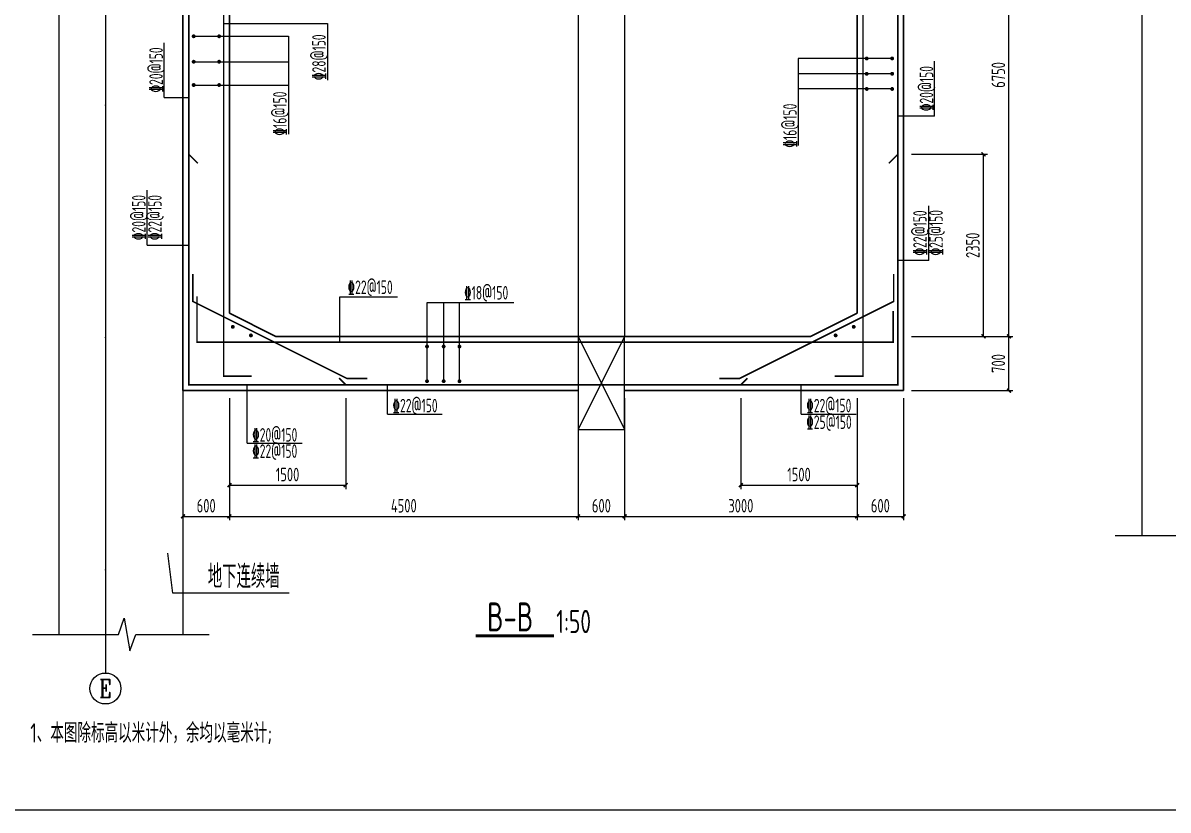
# Model space of a CAD drawing. Header units: millimetres. Extents: x -897614 to 191467, y -439928 to 101803.
# Drawn here: x -318603 to -303825, y -243087 to -232924 of the extents above; entities that cross this region are included whole.
import ezdxf
from ezdxf.enums import TextEntityAlignment as Align

# ---------------------------------------------------------------- set-up
doc = ezdxf.new("R2010")
doc.units = ezdxf.units.MM
doc.header["$LTSCALE"] = 1000
doc.linetypes.add('ACAD_ISO04W100', pattern=[30, 24, -3, 0, -3])
doc.linetypes.add('DASHED', pattern=[19.05, 12.7, -6.35])
for name, color, linetype in [('AXIS', 3, 'Continuous'), ('COLUMN', 2, 'Continuous'), ('DIM_LEAD', 3, 'Continuous'), ('DIM_SYMB', 3, 'Continuous'), ('JG_TEXT', 7, 'Continuous'), ('PUB_TEXT', 7, 'Continuous'), ('REIN', 1, 'Continuous'), ('TEXT(水平)', 7, 'Continuous')]:
    doc.layers.add(name, color=color, linetype=linetype)
for name, color, linetype, lineweight in [('AXIS_TEXT', 7, 'Continuous', 18), ('Beam', 4, 'DASHED', 25), ('DOTE', 8, 'ACAD_ISO04W100', 9), ('WALL', 6, 'Continuous', 30)]:
    doc.layers.add(name, color=color, linetype=linetype, lineweight=lineweight)
doc.layers.add('DY', color=1, linetype='Continuous', plot=False)
doc.styles.add('_TCH_AXIS', font='COMPLEX', dxfattribs={"bigfont": 'GBCBIG'})
doc.styles.add('COMPLEX', font='COMPLEX')
doc.styles.add('TSSD', font='tssdeng.shx', dxfattribs={"width": 0.7, "bigfont": 'tssdchn.shx'})
doc.styles.add('TSSD_Rein', font='tssdeng.shx', dxfattribs={"width": 0.75, "bigfont": 'hztxt.shx'})
doc.dimstyles.new('TSD', dxfattribs={"dimtxt": 350, "dimasz": 100, "dimexe": 100, "dimexo": 200, "dimgap": 100, "dimtad": 1, "dimdec": 0, "dimzin": 0, "dimdsep": 46, "dimtxsty": 'TSSD', "dimblk": 'ARCHTICK', "dimcen": 0.09, "dimclrt": 7, "dimazin": 2, "dimtfac": 1, "dimtdec": 0, "dimtix": 1, "dimtmove": 2, "dimatfit": 3, "dimfxl": 0, "dimtolj": 1, "dimtzin": 0, "dimarcsym": 0})

# ---------------------------------------------------------------- blocks, each defined once
blk = doc.blocks.new('A$C28A31710')
at = {"color": 5}
for p, q in [((441, 11301, 0), (441, -1834, 0)), ((1041, 11301, 0), (1041, -1834, 0)), ((2041, 11301, 0), (2041, -1834, 0))]:
    blk.add_line(p, q, dxfattribs=at)
for points in [[(100, 11301), (1207, 11301), (1282, 11511), (1356, 11091), (1432, 11301), (2378, 11301)], [(100, -1834), (1207, -1834), (1282, -1624), (1356, -2044), (1432, -1834), (2378, -1834)]]:
    blk.add_lwpolyline(points, dxfattribs=at)
blk = doc.blocks.new('_ArchTick')
at = {"color": 0, "linetype": 'ByBlock', "const_width": 0.4}
blk.add_lwpolyline([(-0.5, -0.5), (0.5, 0.5)], dxfattribs=at)
blk = doc.blocks.new('*D1080')
at = {"layer": 'Defpoints', "color": 0, "transparency": 16777216}
for p in [(-316538, -237671), (-315938, -237671), (-315938, -239295)]:
    blk.add_point(p, dxfattribs=at)
at = {"layer": 'DIM_LEAD', "color": 0, "lineweight": -2, "transparency": 16777216}
for p, q in [((-316538, -237771), (-316538, -239345)), ((-315938, -237771), (-315938, -239345)), ((-316538, -239295), (-315938, -239295))]:
    blk.add_line(p, q, dxfattribs=at)
at = {"layer": 'DIM_LEAD', "color": 0, "lineweight": -2, "transparency": 16777216, "xscale": 50, "yscale": 50, "zscale": 50, "rotation": 180}
blk.add_blockref('_ArchTick', (-316538, -239295), dxfattribs=at)
at = {"layer": 'DIM_LEAD', "color": 0, "lineweight": -2, "transparency": 16777216, "xscale": 50, "yscale": 50, "zscale": 50}
blk.add_blockref('_ArchTick', (-315938, -239295), dxfattribs=at)
at = {"layer": 'DIM_LEAD', "color": 7, "transparency": 16777216, "insert": (-316238, -239158), "char_height": 175, "attachment_point": 5, "style": 'TSSD'}
blk.add_mtext('\\A1;600', dxfattribs=at)
blk = doc.blocks.new('*D1081')
at = {"layer": 'Defpoints', "color": 0, "transparency": 16777216}
for p in [(-315938, -237671), (-311438, -237671), (-311438, -239295)]:
    blk.add_point(p, dxfattribs=at)
at = {"layer": 'DIM_LEAD', "color": 0, "lineweight": -2, "transparency": 16777216}
for p, q in [((-315938, -237771), (-315938, -239345)), ((-311438, -237771), (-311438, -239345)), ((-315938, -239295), (-311438, -239295))]:
    blk.add_line(p, q, dxfattribs=at)
at = {"layer": 'DIM_LEAD', "color": 0, "lineweight": -2, "transparency": 16777216, "xscale": 50, "yscale": 50, "zscale": 50, "rotation": 180}
blk.add_blockref('_ArchTick', (-315938, -239295), dxfattribs=at)
at = {"layer": 'DIM_LEAD', "color": 0, "lineweight": -2, "transparency": 16777216, "xscale": 50, "yscale": 50, "zscale": 50}
blk.add_blockref('_ArchTick', (-311438, -239295), dxfattribs=at)
at = {"layer": 'DIM_LEAD', "color": 7, "transparency": 16777216, "insert": (-313688, -239158), "char_height": 175, "attachment_point": 5, "style": 'TSSD'}
blk.add_mtext('\\A1;4500', dxfattribs=at)
blk = doc.blocks.new('*D1082')
at = {"layer": 'Defpoints', "color": 0, "transparency": 16777216}
for p in [(-311438, -237671), (-310838, -237671), (-310838, -239295)]:
    blk.add_point(p, dxfattribs=at)
at = {"layer": 'DIM_LEAD', "color": 0, "lineweight": -2, "transparency": 16777216}
for p, q in [((-311438, -237771), (-311438, -239345)), ((-310838, -237771), (-310838, -239345)), ((-311438, -239295), (-310838, -239295))]:
    blk.add_line(p, q, dxfattribs=at)
at = {"layer": 'DIM_LEAD', "color": 0, "lineweight": -2, "transparency": 16777216, "xscale": 50, "yscale": 50, "zscale": 50, "rotation": 180}
blk.add_blockref('_ArchTick', (-311438, -239295), dxfattribs=at)
at = {"layer": 'DIM_LEAD', "color": 0, "lineweight": -2, "transparency": 16777216, "xscale": 50, "yscale": 50, "zscale": 50}
blk.add_blockref('_ArchTick', (-310838, -239295), dxfattribs=at)
at = {"layer": 'DIM_LEAD', "color": 7, "transparency": 16777216, "insert": (-311138, -239158), "char_height": 175, "attachment_point": 5, "style": 'TSSD'}
blk.add_mtext('\\A1;600', dxfattribs=at)
blk = doc.blocks.new('*D1083')
at = {"layer": 'Defpoints', "color": 0, "transparency": 16777216}
for p in [(-310838, -237671), (-307838, -237671, 0), (-307838, -239295)]:
    blk.add_point(p, dxfattribs=at)
at = {"layer": 'DIM_LEAD', "color": 0, "lineweight": -2, "transparency": 16777216}
for p, q in [((-310838, -237771), (-310838, -239345)), ((-307838, -237771), (-307838, -239345)), ((-310838, -239295), (-307838, -239295))]:
    blk.add_line(p, q, dxfattribs=at)
at = {"layer": 'DIM_LEAD', "color": 0, "lineweight": -2, "transparency": 16777216, "xscale": 50, "yscale": 50, "zscale": 50, "rotation": 180}
blk.add_blockref('_ArchTick', (-310838, -239295), dxfattribs=at)
at = {"layer": 'DIM_LEAD', "color": 0, "lineweight": -2, "transparency": 16777216, "xscale": 50, "yscale": 50, "zscale": 50}
blk.add_blockref('_ArchTick', (-307838, -239295), dxfattribs=at)
at = {"layer": 'DIM_LEAD', "color": 7, "transparency": 16777216, "insert": (-309338, -239158), "char_height": 175, "attachment_point": 5, "style": 'TSSD'}
blk.add_mtext('\\A1;3000', dxfattribs=at)
blk = doc.blocks.new('*D1084')
at = {"layer": 'Defpoints', "color": 0, "transparency": 16777216}
for p in [(-307838, -237671, 0), (-307238, -237671), (-307238, -239295)]:
    blk.add_point(p, dxfattribs=at)
at = {"layer": 'DIM_LEAD', "color": 0, "lineweight": -2, "transparency": 16777216}
for p, q in [((-307838, -237771), (-307838, -239345)), ((-307238, -237771), (-307238, -239345)), ((-307838, -239295), (-307238, -239295))]:
    blk.add_line(p, q, dxfattribs=at)
at = {"layer": 'DIM_LEAD', "color": 0, "lineweight": -2, "transparency": 16777216, "xscale": 50, "yscale": 50, "zscale": 50, "rotation": 180}
blk.add_blockref('_ArchTick', (-307838, -239295), dxfattribs=at)
at = {"layer": 'DIM_LEAD', "color": 0, "lineweight": -2, "transparency": 16777216, "xscale": 50, "yscale": 50, "zscale": 50}
blk.add_blockref('_ArchTick', (-307238, -239295), dxfattribs=at)
at = {"layer": 'DIM_LEAD', "color": 7, "transparency": 16777216, "insert": (-307538, -239158), "char_height": 175, "attachment_point": 5, "style": 'TSSD'}
blk.add_mtext('\\A1;600', dxfattribs=at)
blk = doc.blocks.new('*D1085')
at = {"layer": 'Defpoints', "color": 0, "transparency": 16777216}
for p in [(-307238, -236971), (-305878, -236971), (-307238, -237671)]:
    blk.add_point(p, dxfattribs=at)
at = {"layer": 'DIM_LEAD', "color": 0, "lineweight": -2, "transparency": 16777216}
for p, q in [((-307138, -236971), (-305828, -236971)), ((-305878, -237671), (-305878, -236971)), ((-307138, -237671), (-305828, -237671))]:
    blk.add_line(p, q, dxfattribs=at)
at = {"layer": 'DIM_LEAD', "color": 0, "lineweight": -2, "transparency": 16777216, "xscale": 50, "yscale": 50, "zscale": 50}
for p, rotation in [((-305878, -236971), 90), ((-305878, -237671), 270)]:
    blk.add_blockref('_ArchTick', p, dxfattribs=dict(at, rotation=rotation))
at = {"layer": 'DIM_LEAD', "color": 7, "transparency": 16777216, "insert": (-306015, -237321), "char_height": 175, "attachment_point": 5, "rotation": 90, "style": 'TSSD'}
blk.add_mtext('\\A1;700', dxfattribs=at)
blk = doc.blocks.new('*D1086')
at = {"layer": 'Defpoints', "color": 0, "transparency": 16777216}
for p in [(-307238, -230221, 0), (-305878, -230221), (-307238, -236971)]:
    blk.add_point(p, dxfattribs=at)
at = {"layer": 'DIM_LEAD', "color": 0, "lineweight": -2, "transparency": 16777216}
for p, q in [((-307138, -230221), (-305828, -230221)), ((-305878, -236971), (-305878, -230221)), ((-307138, -236971), (-305828, -236971))]:
    blk.add_line(p, q, dxfattribs=at)
at = {"layer": 'DIM_LEAD', "color": 0, "lineweight": -2, "transparency": 16777216, "xscale": 50, "yscale": 50, "zscale": 50}
for p, rotation in [((-305878, -230221), 90), ((-305878, -236971), 270)]:
    blk.add_blockref('_ArchTick', p, dxfattribs=dict(at, rotation=rotation))
at = {"layer": 'DIM_LEAD', "color": 7, "transparency": 16777216, "insert": (-306015, -233596), "char_height": 175, "attachment_point": 5, "rotation": 90, "style": 'TSSD'}
blk.add_mtext('\\A1;6750', dxfattribs=at)
blk = doc.blocks.new('*D1096')
at = {"layer": 'Defpoints', "color": 0, "transparency": 16777216}
for p in [(-307238, -234621), (-306207, -234621), (-307238, -236971)]:
    blk.add_point(p, dxfattribs=at)
at = {"layer": 'DIM_LEAD', "color": 0, "lineweight": -2, "transparency": 16777216}
for p, q in [((-307138, -234621), (-306157, -234621)), ((-306207, -236971), (-306207, -234621)), ((-307138, -236971), (-306157, -236971))]:
    blk.add_line(p, q, dxfattribs=at)
at = {"layer": 'DIM_LEAD', "color": 0, "lineweight": -2, "transparency": 16777216, "xscale": 50, "yscale": 50, "zscale": 50}
for p, rotation in [((-306207, -234621), 90), ((-306207, -236971), 270)]:
    blk.add_blockref('_ArchTick', p, dxfattribs=dict(at, rotation=rotation))
at = {"layer": 'DIM_LEAD', "color": 7, "transparency": 16777216, "insert": (-306345, -235796), "char_height": 175, "attachment_point": 5, "rotation": 90, "style": 'TSSD'}
blk.add_mtext('\\A1;2350', dxfattribs=at)
blk = doc.blocks.new('*D1099')
at = {"layer": 'Defpoints', "color": 0, "transparency": 16777216}
for p in [(-315938, -237671), (-314438, -237671), (-314438, -238892)]:
    blk.add_point(p, dxfattribs=at)
at = {"layer": 'DIM_LEAD', "color": 0, "lineweight": -2, "transparency": 16777216}
for p, q in [((-315938, -237771), (-315938, -238942)), ((-314438, -237771), (-314438, -238942)), ((-315938, -238892), (-314438, -238892))]:
    blk.add_line(p, q, dxfattribs=at)
at = {"layer": 'DIM_LEAD', "color": 0, "lineweight": -2, "transparency": 16777216, "xscale": 50, "yscale": 50, "zscale": 50, "rotation": 180}
blk.add_blockref('_ArchTick', (-315938, -238892), dxfattribs=at)
at = {"layer": 'DIM_LEAD', "color": 0, "lineweight": -2, "transparency": 16777216, "xscale": 50, "yscale": 50, "zscale": 50}
blk.add_blockref('_ArchTick', (-314438, -238892), dxfattribs=at)
at = {"layer": 'DIM_LEAD', "color": 7, "transparency": 16777216, "insert": (-315188, -238755), "char_height": 175, "attachment_point": 5, "style": 'TSSD'}
blk.add_mtext('\\A1;1500', dxfattribs=at)
blk = doc.blocks.new('*D1100')
at = {"layer": 'Defpoints', "color": 0, "transparency": 16777216}
for p in [(-309338, -237671), (-307838, -237671, 0), (-307838, -238892)]:
    blk.add_point(p, dxfattribs=at)
at = {"layer": 'DIM_LEAD', "color": 0, "lineweight": -2, "transparency": 16777216}
for p, q in [((-309338, -237771), (-309338, -238942)), ((-307838, -237771), (-307838, -238942)), ((-309338, -238892), (-307838, -238892))]:
    blk.add_line(p, q, dxfattribs=at)
at = {"layer": 'DIM_LEAD', "color": 0, "lineweight": -2, "transparency": 16777216, "xscale": 50, "yscale": 50, "zscale": 50, "rotation": 180}
blk.add_blockref('_ArchTick', (-309338, -238892), dxfattribs=at)
at = {"layer": 'DIM_LEAD', "color": 0, "lineweight": -2, "transparency": 16777216, "xscale": 50, "yscale": 50, "zscale": 50}
blk.add_blockref('_ArchTick', (-307838, -238892), dxfattribs=at)
at = {"layer": 'DIM_LEAD', "color": 7, "transparency": 16777216, "insert": (-308588, -238755), "char_height": 175, "attachment_point": 5, "style": 'TSSD'}
blk.add_mtext('\\A1;1500', dxfattribs=at)
blk = doc.blocks.new('_axiso')
blk.add_circle((0, 0), 0.5)
at = {"layer": 'AXIS_TEXT', "style": 'COMPLEX', "width": 1.041667}
blk.add_attdef('A', text='', height=0.56, dxfattribs=at).set_placement((-0.25, -0.28), (0.25, -0.28), align=Align.FIT)

msp = doc.modelspace()

# ---------------------------------------------------------------- linework, layer by layer
at = {"layer": 'AXIS'}
msp.add_line((-317537.86752, -240820.25182), (-317537.86752, -241317.45972), dxfattribs=at)
at = {"layer": 'Beam'}
for p, q in [((-311437.88835, -236971.49134, 0), (-310837.88835, -238171.49134, 0)), ((-310837.88835, -236971.49134, 0), (-311437.88835, -238171.49134, 0))]:
    msp.add_line(p, q, dxfattribs=at)
at = {"layer": 'Beam', "elevation": 0}
msp.add_lwpolyline([(-310837.88835, -238171.49134), (-310837.88835, -236971.49134), (-311437.88835, -236971.49134), (-311437.88835, -238171.49134)], close=True, dxfattribs=at)
at = {"layer": 'COLUMN', "color": 8}
for p, q in [((-311437.88835, -230221.49134, 0), (-311437.88835, -236971.49134, 0)), ((-310837.88835, -230221.49134, 0), (-310837.88835, -236971.49134, 0))]:
    msp.add_line(p, q, dxfattribs=at)
at = {"layer": 'DIM_SYMB', "const_width": 40, "elevation": 0}
msp.add_lwpolyline([(-312761.90458, -240837.64494), (-311750.73134, -240837.64502)], dxfattribs=at)
at = {"layer": 'DOTE', "ltscale": 0.1}
msp.add_line((-317537.86752, -225285.74336), (-317537.86752, -241027.97853), dxfattribs=at)
at = {"layer": 'DY', "elevation": 0}
msp.add_lwpolyline([(-290692.04771, -243087.30043), (-320392.04771, -243087.30043), (-320392.04771, -222087.30043), (-290692.04771, -222087.30043)], close=True, dxfattribs=at)
at = {"layer": 'JG_TEXT'}
for p, q in [((-316013.15578, -232931.91688, 0), (-314671.50097, -232931.91688, 0)), ((-314671.50097, -232931.91688, 0), (-314671.50097, -233664.44022, 0)), ((-316778.68817, -233886.56874, 0), (-316778.68817, -233179.62838, 0)), ((-316399.50599, -233097.31173, 0), (-315175.77362, -233097.31173, 0)), ((-315175.77362, -233097.31173, 0), (-315175.77362, -234360.17119, 0)), ((-316399.50599, -233425.61841, 0), (-315175.77362, -233425.61841, 0)), ((-307385.61199, -233383.76953, 0), (-308599.98204, -233383.76953, 0)), ((-308599.98204, -233383.76953, 0), (-308599.98204, -234507.43708, 0)), ((-306841.2015, -234127.29692, 0), (-306841.2015, -233420.35655, 0)), ((-307385.61199, -233581.48258, 0), (-308599.98204, -233581.48258, 0)), ((-316399.50599, -233726.5672, 0), (-315175.77362, -233726.5672, 0)), ((-307385.61199, -233777.114, 0), (-308599.98204, -233777.114, 0)), ((-316778.68817, -233886.56874, 0), (-316462.57896, -233886.56874, 0)), ((-306841.2015, -234127.29692, 0), (-307313.17709, -234127.29692, 0)), ((-317001.77435, -235792.18536, 0), (-317001.77435, -235085.24499, 0)), ((-306914.17388, -235990.90656, 0), (-306914.17388, -235283.96619, 0)), ((-317001.77435, -235792.18536, 0), (-316462.57857, -235792.18536, 0)), ((-306914.17388, -235990.90656, 0), (-307313.17709, -235990.90656, 0)), ((-314513.82814, -236463.03449, 0), (-313768.43704, -236463.03449, 0)), ((-314513.82814, -237046.77952, 0), (-314513.82814, -236463.03449, 0)), ((-313388.02101, -236534.7094, 0), (-312267.05135, -236534.7094, 0)), ((-313388.02101, -237550.51864, 0), (-313388.02101, -236534.7094, 0)), ((-313173.3727, -237550.51864, 0), (-313173.3727, -236534.7094, 0)), ((-312969.63865, -237550.51864, 0), (-312969.63865, -236534.7094, 0)), ((-315708.35142, -238351.76042, 0), (-315708.35142, -237596.20316, 0)), ((-313897.6119, -237973.98179, 0), (-313897.6119, -237596.20316, 0)), ((-308558.29138, -237973.98179, 0), (-308558.29138, -237596.20316, 0)), ((-313897.6119, -237973.98179, 0), (-313190.67153, -237973.98179, 0)), ((-308558.29138, -237973.98179, 0), (-307851.35102, -237973.98179, 0)), ((-315708.35142, -238351.76042, 0), (-315001.41105, -238351.76042, 0)), ((-316666.72682, -240288.20601, 0), (-316734.8225, -239768.53, 0)), ((-315168.32632, -240288.20601, 0), (-316666.72682, -240288.20601, 0))]:
    msp.add_line(p, q, dxfattribs=at)
at = {"layer": 'REIN', "const_width": 20, "elevation": 0}
for points in [[(-307723.82465, -225964.11643), (-307313.17709, -225964.11643), (-307313.17709, -237596.20316), (-316462.57935, -237596.20316), (-316462.57935, -229596.77952), (-307373.47743, -229596.77952), (-307373.47743, -229273.49142)], [(-308125.76203, -237485.45298), (-307762.60074, -237485.45298), (-307762.60074, -226031.75251), (-307394.67158, -226031.75251)], [(-315649.99449, -237485.45298), (-316013.15578, -237485.45298), (-316013.15578, -229684.3884), (-315697.17071, -229684.3884)], [(-314522.87254, -237511.19807), (-314437.86744, -237596.20316), (-316462.57935, -237596.20316), (-316462.57935, -234621.49134), (-316346.19637, -234737.87432)], [(-309252.8839, -237511.19807), (-309337.889, -237596.20316), (-307313.17709, -237596.20316), (-307313.17709, -234621.49134), (-307429.56007, -234737.87432)], [(-316409.15634, -236164.13647), (-316409.15634, -236520.02167), (-314422.09093, -237514.16172), (-314158.09417, -237514.16172)], [(-307366.60018, -236164.13647), (-307366.60018, -236520.02167), (-309353.66559, -237514.16172), (-309617.66234, -237514.16172)], [(-307373.47743, -236643.47115), (-307373.47743, -237046.77952), (-316356.43422, -237046.77952), (-316356.43422, -236454.56827)]]:
    msp.add_lwpolyline(points, dxfattribs=at)
at = {"layer": 'REIN', "const_width": 25, "elevation": 0}
for points in [[(-316399.50599, -233109.81173, -1), (-316399.50599, -233084.81173, -1)], [(-316071.36301, -233109.81173, -1), (-316071.36301, -233084.81173, -1)], [(-316399.50599, -233438.11841, -1), (-316399.50599, -233413.11841, -1)], [(-316071.36301, -233438.11841, -1), (-316071.36301, -233413.11841, -1)], [(-307713.75498, -233396.26953, 1), (-307713.75498, -233371.26953, 1)], [(-307385.61199, -233396.26953, 1), (-307385.61199, -233371.26953, 1)], [(-307713.75498, -233593.98258, 1), (-307713.75498, -233568.98258, 1)], [(-307385.61199, -233593.98258, 1), (-307385.61199, -233568.98258, 1)], [(-316399.50599, -233739.0672, -1), (-316399.50599, -233714.0672, -1)], [(-316071.36301, -233739.0672, -1), (-316071.36301, -233714.0672, -1)], [(-307713.75498, -233789.614, 1), (-307713.75498, -233764.614, 1)], [(-307385.61199, -233789.614, 1), (-307385.61199, -233764.614, 1)], [(-315894.46276, -236835.87335, 1), (-315894.46276, -236860.87335, 1)], [(-307881.29376, -236835.87335, -1), (-307881.29376, -236860.87335, -1)], [(-315660.48137, -236946.23308, 1), (-315660.48137, -236971.23308, 1)], [(-308115.27515, -236946.23308, -1), (-308115.27515, -236971.23308, -1)], [(-313388.02101, -237090.02095, 1), (-313388.02101, -237115.02095, 1)], [(-313173.3727, -237090.02095, 1), (-313173.3727, -237115.02095, 1)], [(-312969.63865, -237090.02095, 1), (-312969.63865, -237115.02095, 1)], [(-313388.02101, -237538.01864, 1), (-313388.02101, -237563.01864, 1)], [(-313173.3727, -237538.01864, 1), (-313173.3727, -237563.01864, 1)], [(-312969.63865, -237538.01864, 1), (-312969.63865, -237563.01864, 1)]]:
    msp.add_lwpolyline(points, format="xyb", close=True, dxfattribs=at)
at = {"layer": 'WALL'}
for p, q in [((-316537.86752, -229521.49134), (-316537.86752, -237671.49134)), ((-307237.88891, -229521.49134), (-307237.88891, -237671.49134)), ((-315937.86752, -230521.49134), (-315937.86752, -236671.49134, 0)), ((-307837.889, -230521.49134), (-307837.889, -236671.49134, 0)), ((-315937.86752, -236671.49134, 0), (-315337.86752, -236971.49134, 0)), ((-307837.889, -236671.49134, 0), (-308437.889, -236971.49134)), ((-308437.889, -236971.49134, 0), (-315337.86752, -236971.49134, 0)), ((-311437.88835, -237671.49134, 0), (-316537.86752, -237671.49134, 0)), ((-307237.88891, -237671.49134, 0), (-310837.88835, -237671.49134, 0))]:
    msp.add_line(p, q, dxfattribs=at)

# ---------------------------------------------------------------- block references
for p in [(-304606.33491, -237708.05966, 0), (-318578.55857, -238986.04471, 0)]:
    msp.add_blockref('A$C28A31710', p)
at = {"layer": 'AXIS'}
ref = msp.add_blockref('_axiso', (-317537.86752, -241517.45972), dxfattribs=dict(at, xscale=400, yscale=400, zscale=400))
ref.add_attrib('A', 'E', dxfattribs={"layer": 'AXIS_TEXT', "ltscale": 10, "height": 232.97408, "style": '_TCH_AXIS', "width": 0.875}).set_placement((-317615.52555, -241633.94676), (-317460.20949, -241633.94676), align=Align.FIT)

# ---------------------------------------------------------------- texts
at = {"layer": 'JG_TEXT', "style": 'TSSD', "width": 0.65}
for s, p in [('%%13228@150', (-314695.43736, -233662.61823, 0)), ('%%13220@150', (-316797.05061, -233822.69744, 0)), ('%%13220@150', (-306854.9666, -234063.42561, 0)), ('%%13216@150', (-315199.71002, -234377.69556, 0)), ('%%13216@150', (-308616.90761, -234533.55973, 0)), ('%%13220@150', (-317020.13679, -235728.31405, 0)), ('%%13222@150', (-316811.73468, -235728.31405, 0)), ('%%13222@150', (-306939.23073, -235927.03525, 0)), ('%%13225@150', (-306732.13955, -235927.03525, 0))]:
    msp.add_text(s, height=175, rotation=90, dxfattribs=at).set_placement(p)
for s, height, p in [('%%13222@150', 175, (-314413.62442, -236424.3685, 0)), ('%%13218@150', 175, (-312910.12041, -236496.04341, 0)), ('%%13222@150', 175, (-313833.74059, -237952.57452, 0)), ('%%13222@150', 175, (-308494.42008, -237952.57452, 0)), ('%%13225@150', 175, (-308494.42008, -238166.05852, 0)), ('%%13220@150', 175, (-315644.48011, -238330.35315, 0)), ('%%13222@150', 175, (-315644.48011, -238540.4236, 0)), ('地下连续墙', 300, (-316216.98786, -240221.62556, 0))]:
    msp.add_text(s, height=height, dxfattribs=at).set_placement(p)
at = {"layer": 'PUB_TEXT', "style": 'TSSD', "width": 0.7}
for s, height, p in [('B-B', 375, (-312613.86384, -240781.06891, 0)), ('1:50', 300, (-311720.70206, -240802.80392, 0))]:
    msp.add_text(s, height=height, rotation=359.999999146, dxfattribs=at).set_placement(p)
at = {"layer": 'TEXT(水平)', "style": 'TSSD_Rein', "width": 0.7}
msp.add_text('1、本图除标高以米计外，余均以毫米计;', height=250, dxfattribs=at).set_placement((-318508.14539, -242215.88134, 0))

# ---------------------------------------------------------------- dimensions: what is measured, and where the dimension line sits
at = {"layer": 'DIM_LEAD'}
for base, p1, p2, picture, middle in [((-305877.50455, -230221.49134, 0), (-307237.88891, -236971.49134, 0), (-307237.88891, -230221.49134, 0), '*D1086', (-306015.00455, -233596.49134, 0)), ((-306207.14546, -234621.49134, 0), (-307237.88891, -236971.49134, 0), (-307237.88891, -234621.49134, 0), '*D1096', (-306344.64546, -235796.49134, 0)), ((-305877.50455, -236971.49134, 0), (-307237.88891, -237671.49134, 0), (-307237.88891, -236971.49134, 0), '*D1085', (-306015.00455, -237321.49134, 0))]:
    dim = msp.add_linear_dim(base=base, p1=p1, p2=p2, angle=90, dimstyle='TSD', override={"dimscale": 0.5}, dxfattribs=at)
    dim.commit()
    dim.dimension.update_dxf_attribs({"geometry": picture, "text_midpoint": middle})
for base, p1, p2, picture, middle in [((-315937.86752, -239295.47454, 0), (-316537.86752, -237671.49134, 0), (-315937.86752, -237671.49134, 0), '*D1080', (-316237.86752, -239157.97454, 0)), ((-311437.88835, -239295.47454, 0), (-315937.86752, -237671.49134, 0), (-311437.88835, -237671.49134, 0), '*D1081', (-313687.87794, -239157.97454, 0)), ((-314437.86744, -238892.33794, 0), (-315937.86752, -237671.49134, 0), (-314437.86744, -237671.49134, 0), '*D1099', (-315187.86748, -238754.83794, 0)), ((-310837.88835, -239295.47454, 0), (-311437.88835, -237671.49134, 0), (-310837.88835, -237671.49134, 0), '*D1082', (-311137.88835, -239157.97454, 0)), ((-307837.889, -239295.47454, 0), (-310837.88835, -237671.49134, 0), (-307837.889, -237671.49134, 0), '*D1083', (-309337.88867, -239157.97454, 0)), ((-307837.889, -238892.33794, 0), (-309337.889, -237671.49134, 0), (-307837.889, -237671.49134, 0), '*D1100', (-308587.889, -238754.83794, 0)), ((-307237.88891, -239295.47454, 0), (-307837.889, -237671.49134, 0), (-307237.88891, -237671.49134, 0), '*D1084', (-307537.88896, -239157.97454, 0))]:
    dim = msp.add_linear_dim(base=base, p1=p1, p2=p2, dimstyle='TSD', override={"dimscale": 0.5}, dxfattribs=at)
    dim.commit()
    dim.dimension.update_dxf_attribs({"geometry": picture, "text_midpoint": middle})

doc.saveas('drawing.dxf')
